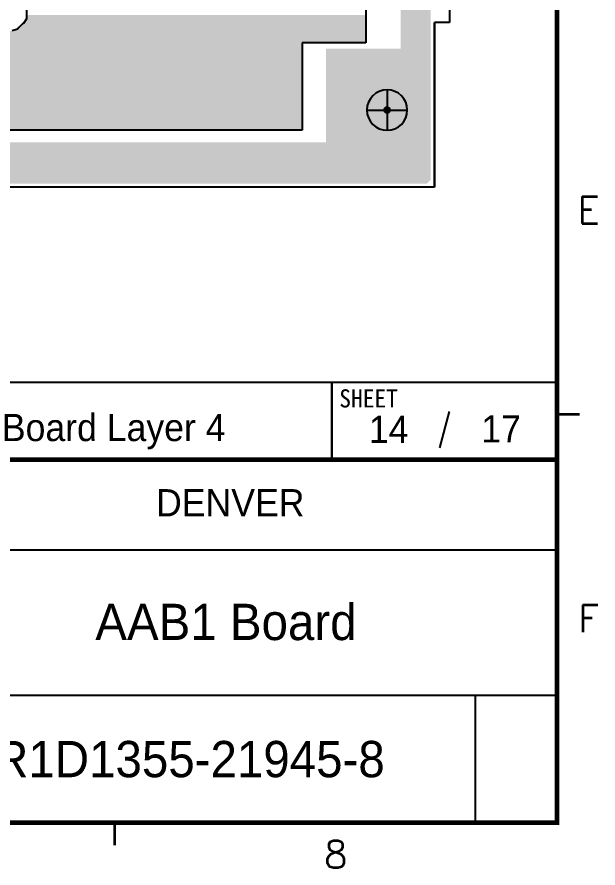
# Model space of a CAD drawing. Extents: x 295 to 953, y 10 to 290.
# Drawn here: x 822.5 to 886.5, y 10 to 103.8 of the extents above; entities that cross this region are included whole.
import ezdxf
from ezdxf.enums import TextEntityAlignment as Align

# ---------------------------------------------------------------- set-up
doc = ezdxf.new("R2010")
doc.units = 0
doc.header["$LTSCALE"] = 5
doc.header["$MEASUREMENT"] = 0
doc.layers.get('0').update_dxf_attribs({"linetype": 'CONTINUOUS', "lineweight": 25})
doc.layers.add('4', color=4, linetype='CONTINUOUS', lineweight=18)
for name, color, linetype in [('L4-BOTTOM_GBR', 6, 'CONTINUOUS'), ('SHEET', 3, 'CONTINUOUS'), ('문자', 4, 'CONTINUOUS'), ('테두리', 3, 'CONTINUOUS')]:
    doc.layers.add(name, color=color, linetype=linetype)
doc.styles.get("Standard").update_dxf_attribs({"font": 'simplex.shx'})
doc.styles.add('굴림', font='')
doc.styles.add('굴림체', font='')
doc.styles.get('굴림').set_extended_font_data('Gulim')
doc.styles.get('굴림체').set_extended_font_data('GulimChe')

# ---------------------------------------------------------------- blocks, each defined once
blk = doc.blocks.new('C')
at = {"layer": 'SHEET'}
for p, q in [((393.142, 60.297), (392.065, 56.279)), ((405, 45), (333, 45)), ((405, 29), (333, 29)), ((396, 29), (396, 15))]:
    blk.add_line(p, q, dxfattribs=at)
for points in [[(333, 55), (380.186, 55), (380.186, 63.489), (333, 63.489)], [(380.186, 55), (405, 55), (405, 63.489), (380.186, 63.489)]]:
    blk.add_lwpolyline(points, close=True, dxfattribs=at)
at = {"layer": '테두리'}
blk.add_line((405, 285), (405, 15), dxfattribs=at)
for points, const_width in [([(15, 285), (15, 15), (405, 15), (405, 285), (15, 285)], 0.5), ([(407.5, 60), (405, 60)], 0.3), ([(15, 55), (405, 55)], 0.5), ([(356.25, 12.5), (356.25, 15)], 0.3)]:
    blk.add_lwpolyline(points, dxfattribs=dict(at, const_width=const_width))
at = {"layer": '문자'}
for s, p in [('E', (408.5, 82.5)), ('F', (408.5, 37.5)), ('8', (380.625, 11.5))]:
    blk.add_text(s, height=3, dxfattribs=at).set_placement(p, align=Align.MIDDLE)
at = {"layer": '문자', "style": '굴림체'}
blk.add_text('SHEET', height=2, dxfattribs=at).set_placement((384.244, 61.739), align=Align.MIDDLE_CENTER)

msp = doc.modelspace()

# ---------------------------------------------------------------- linework, layer by layer
at = {"color": 7, "const_width": 0.419}
msp.add_lwpolyline([(863.473, 93.514, -1), (863.054, 93.514, -1)], format="xyb", close=True, dxfattribs=at)
at = {"layer": 'L4-BOTTOM_GBR', "color": 7}
for p, q in [((870.128, 231.85), (870.128, 103.15)), ((870.128, 231.85), (870.128, 103.15)), ((860.929, 230.192), (860.929, 100.914)), ((823.535, 135.601), (823.535, 103.551)), ((823.535, 103.551), (823.172, 103.053)), ((868.478, 85), (868.478, 103.15)), ((868.478, 103.15), (868.478, 85)), ((870.128, 103.15), (868.478, 103.15)), ((822.543, 102.424), (821.957, 102.233)), ((822.68, 102.612), (822.543, 102.424)), ((823.096, 103.028), (822.68, 102.612)), ((823.172, 103.053), (823.096, 103.028)), ((853.916, 100.914), (853.916, 91.311)), ((860.929, 100.914), (853.916, 100.914)), ((863.264, 95.741), (863.264, 91.286)), ((861.036, 93.514), (865.491, 93.514)), ((853.916, 91.311), (795.082, 91.311)), ((868.478, 85), (508.778, 85))]:
    msp.add_line(p, q, dxfattribs=at)
for radius, start, end in [(2.227, 0, 180), (2.228, 180, 0)]:
    msp.add_arc((863.264, 93.514), radius, start, end, dxfattribs=at)
for points in [[(868.065, 100.262), (868.065, 234.738), (864.765, 100.262), (864.765, 234.738)], [(860.929, 103.053), (860.929, 103.551), (823.172, 103.053), (823.535, 103.551)], [(860.929, 103.551), (860.929, 103.975), (823.535, 103.551), (823.535, 103.975)], [(860.929, 101.952), (860.929, 102.233), (800.694, 101.952), (800.974, 102.233)], [(860.929, 102.233), (860.929, 102.424), (821.957, 102.233), (822.543, 102.424)], [(860.929, 102.424), (860.929, 102.612), (822.543, 102.424), (822.68, 102.612)], [(860.929, 102.612), (860.929, 103.028), (822.68, 102.612), (823.096, 103.028)], [(860.929, 103.028), (860.929, 103.053), (823.096, 103.028), (823.172, 103.053)], [(860.929, 101.107), (860.929, 101.31), (768.593, 101.107), (768.796, 101.31)], [(860.929, 101.31), (860.929, 101.31), (768.796, 101.31), (769.248, 101.31)], [(860.929, 101.31), (860.929, 101.952), (769.248, 101.31), (769.89, 101.952)], [(860.929, 100.914), (860.929, 101.107), (768.593, 100.914), (768.593, 101.107)], [(853.916, 99.974), (853.916, 100.914), (768.593, 99.974), (768.593, 100.914)], [(853.916, 99.974), (853.916, 99.974), (786.783, 99.974), (770.845, 99.974)], [(853.916, 98.654), (853.916, 99.974), (788.103, 98.654), (786.783, 99.974)], [(868.065, 99.85), (868.065, 100.262), (856.515, 99.85), (856.515, 100.262)], [(868.065, 100.262), (868.065, 100.262), (856.515, 100.262), (864.765, 100.262)], [(868.065, 98.2), (868.065, 99.85), (856.515, 98.2), (856.515, 99.85)], [(853.916, 98.654), (853.916, 98.654), (790.632, 98.654), (789.573, 98.654)], [(853.916, 97.905), (853.916, 98.654), (791.381, 97.905), (790.632, 98.654)], [(853.916, 96.845), (853.916, 97.905), (791.381, 96.845), (791.381, 97.905)], [(868.065, 89.95), (868.065, 98.2), (856.515, 89.95), (856.515, 98.2)], [(853.916, 96.74), (853.916, 96.845), (791.276, 96.74), (791.381, 96.845)], [(853.916, 96.74), (853.916, 96.74), (793.549, 96.74), (791.276, 96.74)], [(853.916, 94.423), (853.916, 96.74), (793.549, 94.423), (793.549, 96.74)], [(853.916, 93.613), (853.916, 94.423), (794.36, 93.613), (793.549, 94.423)], [(853.916, 93.613), (853.916, 93.613), (794.827, 93.613), (794.36, 93.613)], [(853.916, 92.864), (853.916, 93.613), (795.576, 92.864), (794.827, 93.613)], [(853.916, 91.805), (853.916, 92.864), (795.576, 91.805), (795.576, 92.864)], [(853.916, 91.311), (853.916, 91.805), (795.082, 91.311), (795.576, 91.805)], [(868.065, 88.465), (868.065, 89.95), (505.89, 88.465), (505.89, 89.95)], [(868.065, 89.95), (868.065, 89.95), (505.89, 89.95), (856.515, 89.95)], [(868.065, 85.825), (868.065, 88.465), (508.53, 85.825), (505.89, 88.465)], [(867.653, 85.413), (868.065, 85.825), (508.943, 85.413), (508.53, 85.825)]]:
    msp.add_solid(points, dxfattribs=at)

# ---------------------------------------------------------------- block references
msp.add_blockref('C', (476.978, 0))

# ---------------------------------------------------------------- texts
at = {"layer": '4', "style": '굴림'}
for s, p in [('Board Layer 4', (833.131, 58.533)), ('14', (863.435, 58.328)), ('17', (875.828, 58.382)), ('DENVER', (845.978, 50.244))]:
    msp.add_text(s, height=3, dxfattribs=at).set_placement(p, align=Align.MIDDLE_CENTER)
at = {"layer": '문자', "style": '굴림'}
for s, p in [('AAB1 Board', (845.503, 37.112)), ('R1D1355-21945-8', (841.478, 22))]:
    msp.add_text(s, height=4, dxfattribs=at).set_placement(p, align=Align.MIDDLE_CENTER)

doc.saveas('drawing.dxf')
